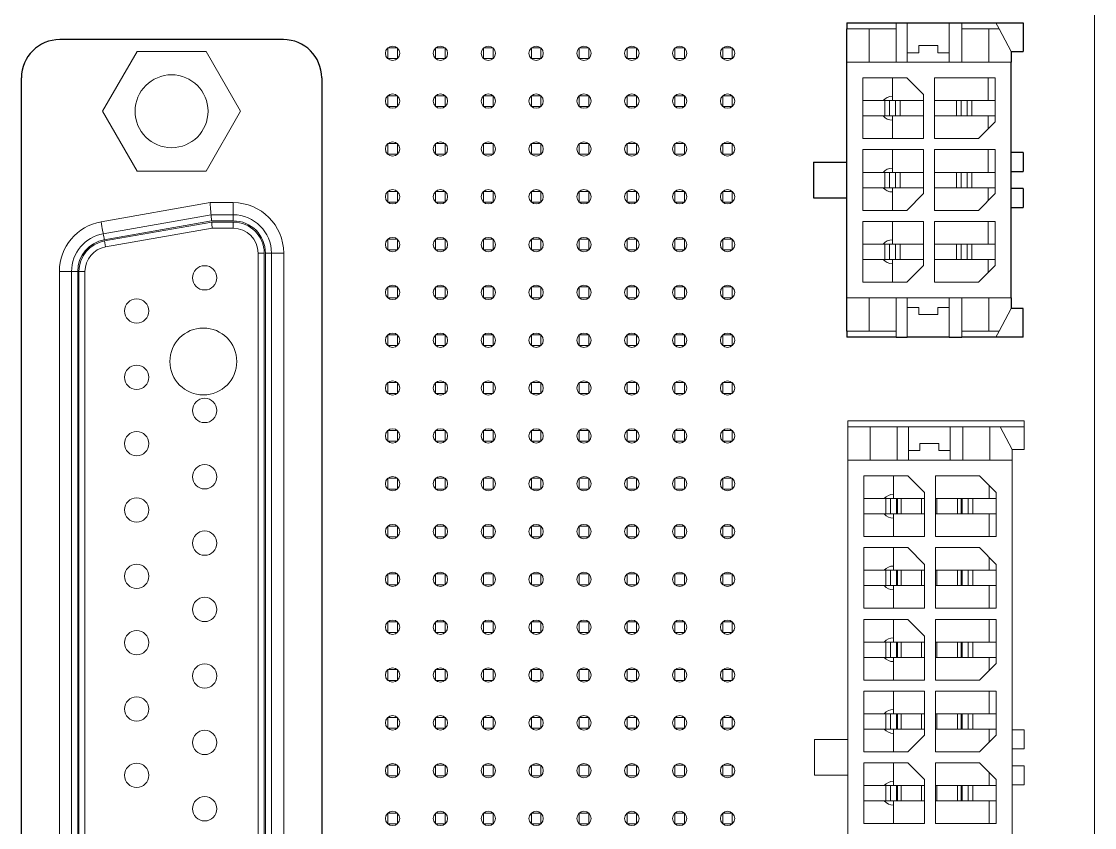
# Model space of a CAD drawing. Extents: x -194 to 239, y -574 to -265.
# Drawn here: x -50.7 to 18.5, y -401.4 to -349.3 of the extents above; entities that cross this region are included whole.
import ezdxf

# ---------------------------------------------------------------- set-up
doc = ezdxf.new("R2010")
doc.units = 0
doc.header["$LTSCALE"] = 0.5
doc.layers.get('0').update_dxf_attribs({"linetype": 'CONTINUOUS'})

msp = doc.modelspace()

# ---------------------------------------------------------------- linework, layer by layer
at = {"color": 7, "linetype": 'Continuous', "lineweight": 5}
for p, q in [((18.542, -486.929), (18.542, -288.609)), ((2.555, -349.811), (3.992, -349.811)), ((3.992, -349.811), (5.729, -349.811)), ((3.992, -349.811), (3.992, -351.974)), ((5.729, -349.811), (5.729, -349.425)), ((5.729, -351.974), (5.729, -349.811)), ((6.455, -351.974), (6.455, -349.425)), ((9.158, -349.425), (9.158, -351.974)), ((9.977, -349.425), (9.977, -349.811)), ((9.977, -349.811), (11.715, -349.811)), ((9.977, -351.974), (9.977, -349.811)), ((11.715, -349.811), (12.379, -349.811)), ((11.715, -351.974), (11.715, -349.811)), ((12.379, -349.811), (12.175, -349.425)), ((12.379, -349.811), (13.151, -351.279)), ((-27.084, -351.045), (-26.467, -351.045)), ((-27.084, -351.74), (-27.084, -351.045)), ((-26.467, -351.045), (-26.467, -351.74)), ((-23.995, -351.045), (-23.378, -351.045)), ((-23.995, -351.74), (-23.995, -351.045)), ((-23.378, -351.045), (-23.378, -351.74)), ((-20.906, -351.045), (-20.288, -351.045)), ((-20.906, -351.74), (-20.906, -351.045)), ((-20.288, -351.045), (-20.288, -351.74)), ((-17.817, -351.045), (-17.199, -351.045)), ((-17.817, -351.74), (-17.817, -351.045)), ((-17.199, -351.045), (-17.199, -351.74)), ((-14.728, -351.045), (-14.11, -351.045)), ((-14.728, -351.74), (-14.728, -351.045)), ((-14.11, -351.045), (-14.11, -351.74)), ((-11.639, -351.045), (-11.021, -351.045)), ((-11.639, -351.74), (-11.639, -351.045)), ((-11.021, -351.045), (-11.021, -351.74)), ((-8.55, -351.74), (-8.55, -351.045)), ((-8.55, -351.045), (-7.932, -351.045)), ((-7.932, -351.045), (-7.932, -351.74)), ((-5.461, -351.74), (-5.461, -351.045)), ((-5.461, -351.045), (-4.843, -351.045)), ((-4.843, -351.045), (-4.843, -351.74)), ((8.425, -350.892), (7.189, -350.892)), ((7.189, -350.892), (7.189, -351.356)), ((8.425, -351.356), (8.425, -350.892)), ((-43.274, -351.277), (-45.503, -355.139)), ((-38.815, -351.277), (-43.274, -351.277)), ((-36.586, -355.139), (-38.815, -351.277)), ((-26.467, -351.74), (-27.084, -351.74)), ((-23.378, -351.74), (-23.995, -351.74)), ((-20.288, -351.74), (-20.906, -351.74)), ((-17.199, -351.74), (-17.817, -351.74)), ((-14.11, -351.74), (-14.728, -351.74)), ((-11.021, -351.74), (-11.639, -351.74)), ((-7.932, -351.74), (-8.55, -351.74)), ((-4.843, -351.74), (-5.461, -351.74)), ((7.189, -351.356), (6.455, -351.356)), ((9.158, -351.356), (8.425, -351.356)), ((3.992, -351.974), (2.555, -351.974)), ((11.715, -351.974), (3.992, -351.974)), ((13.151, -351.974), (11.715, -351.974)), ((3.575, -356.908), (3.575, -352.985)), ((3.575, -352.985), (6.417, -352.985)), ((5.49, -352.985), (5.49, -354.453)), ((6.417, -352.985), (7.498, -354.067)), ((8.209, -356.908), (8.209, -352.985)), ((8.209, -352.985), (12.132, -352.985)), ((11.668, -352.985), (11.668, -354.453)), ((12.132, -352.985), (12.132, -355.827)), ((-27.084, -354.134), (-26.467, -354.134)), ((-27.084, -354.829), (-27.084, -354.134)), ((-26.467, -354.134), (-26.467, -354.829)), ((-23.995, -354.829), (-23.995, -354.134)), ((-23.995, -354.134), (-23.378, -354.134)), ((-23.378, -354.134), (-23.378, -354.829)), ((-20.906, -354.134), (-20.288, -354.134)), ((-20.906, -354.829), (-20.906, -354.134)), ((-20.288, -354.134), (-20.288, -354.829)), ((-17.817, -354.829), (-17.817, -354.134)), ((-17.817, -354.134), (-17.199, -354.134)), ((-17.199, -354.134), (-17.199, -354.829)), ((-14.728, -354.134), (-14.11, -354.134)), ((-14.728, -354.829), (-14.728, -354.134)), ((-14.11, -354.134), (-14.11, -354.829)), ((-11.639, -354.134), (-11.021, -354.134)), ((-11.639, -354.829), (-11.639, -354.134)), ((-11.021, -354.134), (-11.021, -354.829)), ((-8.55, -354.134), (-7.932, -354.134)), ((-8.55, -354.829), (-8.55, -354.134)), ((-7.932, -354.134), (-7.932, -354.829)), ((-5.461, -354.134), (-4.843, -354.134)), ((-5.461, -354.829), (-5.461, -354.134)), ((-4.843, -354.134), (-4.843, -354.829)), ((3.575, -354.453), (4.996, -354.453)), ((4.996, -354.453), (5.49, -354.453)), ((4.996, -355.441), (4.996, -354.453)), ((5.297, -354.453), (5.297, -355.441)), ((5.49, -354.453), (5.984, -354.453)), ((5.683, -355.441), (5.683, -354.453)), ((5.984, -354.453), (5.984, -355.441)), ((5.984, -354.453), (7.498, -354.453)), ((7.498, -354.067), (7.498, -356.908)), ((8.209, -354.453), (9.63, -354.453)), ((9.63, -354.453), (10.618, -354.453)), ((9.63, -355.441), (9.63, -354.453)), ((9.931, -354.453), (9.931, -355.441)), ((10.317, -354.453), (10.317, -355.441)), ((10.618, -354.453), (10.618, -355.441)), ((10.618, -354.453), (12.132, -354.453)), ((-45.503, -355.139), (-43.274, -359)), ((-38.815, -359), (-36.586, -355.139)), ((-26.467, -354.829), (-27.084, -354.829)), ((-23.378, -354.829), (-23.995, -354.829)), ((-20.288, -354.829), (-20.906, -354.829)), ((-17.199, -354.829), (-17.817, -354.829)), ((-14.11, -354.829), (-14.728, -354.829)), ((-11.021, -354.829), (-11.639, -354.829)), ((-7.932, -354.829), (-8.55, -354.829)), ((-4.843, -354.829), (-5.461, -354.829)), ((4.996, -355.441), (3.575, -355.441)), ((4.996, -355.441), (5.49, -355.441)), ((5.49, -355.441), (5.49, -356.908)), ((5.49, -355.441), (5.984, -355.441)), ((7.498, -355.441), (5.984, -355.441)), ((9.63, -355.441), (8.209, -355.441)), ((9.63, -355.441), (10.618, -355.441)), ((12.132, -355.441), (10.618, -355.441)), ((12.132, -355.827), (11.05, -356.908)), ((11.668, -356.291), (11.668, -355.441)), ((-27.084, -357.223), (-26.467, -357.223)), ((-27.084, -357.918), (-27.084, -357.223)), ((-26.467, -357.223), (-26.467, -357.918)), ((-23.995, -357.223), (-23.378, -357.223)), ((-23.995, -357.918), (-23.995, -357.223)), ((-23.378, -357.223), (-23.378, -357.918)), ((-20.906, -357.223), (-20.288, -357.223)), ((-20.906, -357.918), (-20.906, -357.223)), ((-20.288, -357.223), (-20.288, -357.918)), ((-17.817, -357.223), (-17.199, -357.223)), ((-17.817, -357.918), (-17.817, -357.223)), ((-17.199, -357.223), (-17.199, -357.918)), ((-14.728, -357.223), (-14.11, -357.223)), ((-14.728, -357.918), (-14.728, -357.223)), ((-14.11, -357.223), (-14.11, -357.918)), ((-11.639, -357.223), (-11.021, -357.223)), ((-11.639, -357.918), (-11.639, -357.223)), ((-11.021, -357.223), (-11.021, -357.918)), ((-8.55, -357.223), (-7.932, -357.223)), ((-8.55, -357.918), (-8.55, -357.223)), ((-7.932, -357.223), (-7.932, -357.918)), ((-5.461, -357.223), (-4.843, -357.223)), ((-5.461, -357.918), (-5.461, -357.223)), ((-4.843, -357.223), (-4.843, -357.918)), ((7.498, -356.908), (3.575, -356.908)), ((11.05, -356.908), (8.209, -356.908)), ((-26.467, -357.918), (-27.084, -357.918)), ((-23.378, -357.918), (-23.995, -357.918)), ((-20.288, -357.918), (-20.906, -357.918)), ((-17.199, -357.918), (-17.817, -357.918)), ((-14.11, -357.918), (-14.728, -357.918)), ((-11.021, -357.918), (-11.639, -357.918)), ((-7.932, -357.918), (-8.55, -357.918)), ((-4.843, -357.918), (-5.461, -357.918)), ((3.575, -357.619), (7.498, -357.619)), ((3.575, -361.542), (3.575, -357.619)), ((5.49, -357.619), (5.49, -359.086)), ((7.498, -357.619), (7.498, -360.461)), ((8.209, -361.542), (8.209, -357.619)), ((8.209, -357.619), (12.132, -357.619)), ((11.668, -359.086), (11.668, -357.619)), ((12.132, -357.619), (12.132, -360.461)), ((-43.274, -359), (-38.815, -359)), ((3.575, -359.086), (4.996, -359.086)), ((4.996, -359.086), (5.49, -359.086)), ((4.996, -360.075), (4.996, -359.086)), ((5.297, -359.086), (5.297, -360.075)), ((5.49, -359.086), (5.984, -359.086)), ((5.683, -360.075), (5.683, -359.086)), ((5.984, -359.086), (7.498, -359.086)), ((5.984, -359.086), (5.984, -360.075)), ((8.209, -359.086), (9.63, -359.086)), ((9.63, -359.086), (10.618, -359.086)), ((9.63, -360.075), (9.63, -359.086)), ((9.931, -359.086), (9.931, -360.075)), ((10.317, -359.086), (10.317, -360.075)), ((10.618, -359.086), (10.618, -360.075)), ((10.618, -359.086), (12.132, -359.086)), ((4.996, -360.075), (3.575, -360.075)), ((4.996, -360.075), (5.49, -360.075)), ((5.49, -360.075), (5.49, -361.542)), ((5.49, -360.075), (5.984, -360.075)), ((7.498, -360.075), (5.984, -360.075)), ((9.63, -360.075), (8.209, -360.075)), ((9.63, -360.075), (10.618, -360.075)), ((12.132, -360.075), (10.618, -360.075)), ((11.668, -360.924), (11.668, -360.075)), ((-27.084, -361.007), (-27.084, -360.312)), ((-27.084, -360.312), (-26.467, -360.312)), ((-26.467, -360.312), (-26.467, -361.007)), ((-23.995, -361.007), (-23.995, -360.312)), ((-23.995, -360.312), (-23.378, -360.312)), ((-23.378, -360.312), (-23.378, -361.007)), ((-20.906, -360.312), (-20.288, -360.312)), ((-20.906, -361.007), (-20.906, -360.312)), ((-20.288, -360.312), (-20.288, -361.007)), ((-17.817, -360.312), (-17.199, -360.312)), ((-17.817, -361.007), (-17.817, -360.312)), ((-17.199, -360.312), (-17.199, -361.007)), ((-14.728, -360.312), (-14.11, -360.312)), ((-14.728, -361.007), (-14.728, -360.312)), ((-14.11, -360.312), (-14.11, -361.007)), ((-11.639, -361.007), (-11.639, -360.312)), ((-11.639, -360.312), (-11.021, -360.312)), ((-11.021, -360.312), (-11.021, -361.007)), ((-8.55, -360.312), (-7.932, -360.312)), ((-8.55, -361.007), (-8.55, -360.312)), ((-7.932, -360.312), (-7.932, -361.007)), ((-5.461, -361.007), (-5.461, -360.312)), ((-5.461, -360.312), (-4.843, -360.312)), ((-4.843, -360.312), (-4.843, -361.007)), ((7.498, -360.461), (6.417, -361.542)), ((12.132, -360.461), (11.05, -361.542)), ((-45.592, -362.283), (-38.563, -361.043)), ((-38.563, -361.043), (-37.063, -361.043)), ((-37.063, -361.043), (-37.063, -361.828)), ((-26.467, -361.007), (-27.084, -361.007)), ((-23.378, -361.007), (-23.995, -361.007)), ((-20.288, -361.007), (-20.906, -361.007)), ((-17.199, -361.007), (-17.817, -361.007)), ((-14.11, -361.007), (-14.728, -361.007)), ((-11.021, -361.007), (-11.639, -361.007)), ((-7.932, -361.007), (-8.55, -361.007)), ((-4.843, -361.007), (-5.461, -361.007)), ((6.417, -361.542), (3.575, -361.542)), ((11.05, -361.542), (8.209, -361.542)), ((-45.456, -363.055), (-38.495, -361.828)), ((-38.46, -362.22), (-45.388, -363.442)), ((-45.374, -363.519), (-38.453, -362.299)), ((-38.495, -361.828), (-37.063, -361.828)), ((-37.063, -362.22), (-38.46, -362.22)), ((-38.453, -362.299), (-37.063, -362.299)), ((-37.063, -361.828), (-37.063, -362.22)), ((-37.063, -362.299), (-37.063, -362.691)), ((3.575, -362.253), (7.498, -362.253)), ((3.575, -366.176), (3.575, -362.253)), ((5.49, -362.253), (5.49, -363.72)), ((7.498, -362.253), (7.498, -365.095)), ((8.209, -366.176), (8.209, -362.253)), ((8.209, -362.253), (12.132, -362.253)), ((11.668, -363.72), (11.668, -362.253)), ((12.132, -362.253), (12.132, -365.095)), ((-38.419, -362.691), (-45.306, -363.905)), ((-37.063, -362.691), (-38.419, -362.691)), ((-45.374, -363.519), (-45.306, -363.905)), ((-27.084, -363.401), (-26.467, -363.401)), ((-27.084, -364.096), (-27.084, -363.401)), ((-26.467, -363.401), (-26.467, -364.096)), ((-23.995, -363.401), (-23.378, -363.401)), ((-23.995, -364.096), (-23.995, -363.401)), ((-23.378, -363.401), (-23.378, -364.096)), ((-20.906, -363.401), (-20.288, -363.401)), ((-20.906, -364.096), (-20.906, -363.401)), ((-20.288, -363.401), (-20.288, -364.096)), ((-17.817, -363.401), (-17.199, -363.401)), ((-17.817, -364.096), (-17.817, -363.401)), ((-17.199, -363.401), (-17.199, -364.096)), ((-14.728, -364.096), (-14.728, -363.401)), ((-14.728, -363.401), (-14.11, -363.401)), ((-14.11, -363.401), (-14.11, -364.096)), ((-11.639, -363.401), (-11.021, -363.401)), ((-11.639, -364.096), (-11.639, -363.401)), ((-11.021, -363.401), (-11.021, -364.096)), ((-8.55, -363.401), (-7.932, -363.401)), ((-8.55, -364.096), (-8.55, -363.401)), ((-7.932, -363.401), (-7.932, -364.096)), ((-5.461, -364.096), (-5.461, -363.401)), ((-5.461, -363.401), (-4.843, -363.401)), ((-4.843, -363.401), (-4.843, -364.096)), ((-35.062, -364.299), (-35.454, -364.299)), ((-35.454, -419.537), (-35.454, -364.299)), ((-35.062, -364.299), (-35.062, -419.537)), ((-34.591, -364.299), (-34.983, -364.299)), ((-34.983, -419.537), (-34.983, -364.299)), ((-33.806, -364.299), (-34.591, -364.299)), ((-34.591, -364.299), (-34.591, -419.537)), ((-33.806, -364.299), (-33.806, -419.537)), ((-26.467, -364.096), (-27.084, -364.096)), ((-23.378, -364.096), (-23.995, -364.096)), ((-20.288, -364.096), (-20.906, -364.096)), ((-17.199, -364.096), (-17.817, -364.096)), ((-14.11, -364.096), (-14.728, -364.096)), ((-11.021, -364.096), (-11.639, -364.096)), ((-7.932, -364.096), (-8.55, -364.096)), ((-4.843, -364.096), (-5.461, -364.096)), ((3.575, -363.72), (4.996, -363.72)), ((4.996, -363.72), (5.49, -363.72)), ((4.996, -364.708), (4.996, -363.72)), ((5.297, -363.72), (5.297, -364.708)), ((5.49, -363.72), (5.984, -363.72)), ((5.683, -364.708), (5.683, -363.72)), ((5.984, -363.72), (5.984, -364.708)), ((5.984, -363.72), (7.498, -363.72)), ((8.209, -363.72), (9.63, -363.72)), ((9.63, -363.72), (10.618, -363.72)), ((9.63, -364.708), (9.63, -363.72)), ((9.931, -363.72), (9.931, -364.708)), ((10.317, -363.72), (10.317, -364.708)), ((10.618, -363.72), (10.618, -364.708)), ((10.618, -363.72), (12.132, -363.72)), ((4.996, -364.708), (3.575, -364.708)), ((4.996, -364.708), (5.49, -364.708)), ((5.49, -364.708), (5.49, -366.176)), ((5.49, -364.708), (5.984, -364.708)), ((7.498, -364.708), (5.984, -364.708)), ((9.63, -364.708), (8.209, -364.708)), ((9.63, -364.708), (10.618, -364.708)), ((12.132, -364.708), (10.618, -364.708)), ((11.668, -365.558), (11.668, -364.708)), ((-48.283, -418.41), (-48.283, -365.489)), ((-48.283, -365.489), (-47.498, -365.489)), ((-47.106, -365.489), (-47.498, -365.489)), ((-47.498, -418.41), (-47.498, -365.489)), ((-47.106, -365.489), (-47.106, -418.41)), ((-47.028, -418.41), (-47.028, -365.489)), ((-46.635, -365.489), (-47.028, -365.489)), ((-46.635, -365.489), (-46.635, -418.41)), ((7.498, -365.095), (6.417, -366.176)), ((12.132, -365.095), (11.05, -366.176)), ((6.417, -366.176), (3.575, -366.176)), ((11.05, -366.176), (8.209, -366.176)), ((-27.084, -367.185), (-27.084, -366.49)), ((-27.084, -366.49), (-26.467, -366.49)), ((-26.467, -366.49), (-26.467, -367.185)), ((-23.995, -366.49), (-23.378, -366.49)), ((-23.995, -367.185), (-23.995, -366.49)), ((-23.378, -366.49), (-23.378, -367.185)), ((-20.906, -366.49), (-20.288, -366.49)), ((-20.906, -367.185), (-20.906, -366.49)), ((-20.288, -366.49), (-20.288, -367.185)), ((-17.817, -366.49), (-17.199, -366.49)), ((-17.817, -367.185), (-17.817, -366.49)), ((-17.199, -366.49), (-17.199, -367.185)), ((-14.728, -367.185), (-14.728, -366.49)), ((-14.728, -366.49), (-14.11, -366.49)), ((-14.11, -366.49), (-14.11, -367.185)), ((-11.639, -366.49), (-11.021, -366.49)), ((-11.639, -367.185), (-11.639, -366.49)), ((-11.021, -366.49), (-11.021, -367.185)), ((-8.55, -366.49), (-7.932, -366.49)), ((-8.55, -367.185), (-8.55, -366.49)), ((-7.932, -366.49), (-7.932, -367.185)), ((-5.461, -366.49), (-4.843, -366.49)), ((-5.461, -367.185), (-5.461, -366.49)), ((-4.843, -366.49), (-4.843, -367.185)), ((-26.467, -367.185), (-27.084, -367.185)), ((-23.378, -367.185), (-23.995, -367.185)), ((-20.288, -367.185), (-20.906, -367.185)), ((-17.199, -367.185), (-17.817, -367.185)), ((-14.11, -367.185), (-14.728, -367.185)), ((-11.021, -367.185), (-11.639, -367.185)), ((-7.932, -367.185), (-8.55, -367.185)), ((-4.843, -367.185), (-5.461, -367.185)), ((2.555, -367.187), (3.992, -367.187)), ((3.992, -367.187), (3.992, -369.35)), ((3.992, -367.187), (11.715, -367.187)), ((5.729, -367.187), (5.729, -369.35)), ((6.455, -367.187), (6.455, -369.736)), ((7.189, -367.805), (6.455, -367.805)), ((7.189, -368.269), (7.189, -367.805)), ((9.158, -367.805), (8.425, -367.805)), ((8.425, -367.805), (8.425, -368.269)), ((9.158, -369.736), (9.158, -367.187)), ((9.977, -369.35), (9.977, -367.187)), ((11.715, -367.187), (13.151, -367.187)), ((11.715, -369.35), (11.715, -367.187)), ((8.425, -368.269), (7.189, -368.269)), ((13.151, -367.882), (12.379, -369.35)), ((-27.084, -370.274), (-27.084, -369.579)), ((-27.084, -369.579), (-26.467, -369.579)), ((-26.467, -369.579), (-26.467, -370.274)), ((-23.995, -369.579), (-23.378, -369.579)), ((-23.995, -370.274), (-23.995, -369.579)), ((-23.378, -369.579), (-23.378, -370.274)), ((-20.906, -369.579), (-20.288, -369.579)), ((-20.906, -370.274), (-20.906, -369.579)), ((-20.288, -369.579), (-20.288, -370.274)), ((-17.817, -370.274), (-17.817, -369.579)), ((-17.817, -369.579), (-17.199, -369.579)), ((-17.199, -369.579), (-17.199, -370.274)), ((-14.728, -369.579), (-14.11, -369.579)), ((-14.728, -370.274), (-14.728, -369.579)), ((-14.11, -369.579), (-14.11, -370.274)), ((-11.639, -369.579), (-11.021, -369.579)), ((-11.639, -370.274), (-11.639, -369.579)), ((-11.021, -369.579), (-11.021, -370.274)), ((-8.55, -369.579), (-7.932, -369.579)), ((-8.55, -370.274), (-8.55, -369.579)), ((-7.932, -369.579), (-7.932, -370.274)), ((-5.461, -369.579), (-4.843, -369.579)), ((-5.461, -370.274), (-5.461, -369.579)), ((-4.843, -369.579), (-4.843, -370.274)), ((3.992, -369.35), (2.555, -369.35)), ((3.992, -369.35), (5.729, -369.35)), ((5.729, -369.736), (5.729, -369.35)), ((11.715, -369.35), (9.977, -369.35)), ((9.977, -369.35), (9.977, -369.736)), ((12.379, -369.35), (11.715, -369.35)), ((12.175, -369.736), (12.379, -369.35)), ((-26.467, -370.274), (-27.084, -370.274)), ((-23.378, -370.274), (-23.995, -370.274)), ((-20.288, -370.274), (-20.906, -370.274)), ((-17.199, -370.274), (-17.817, -370.274)), ((-14.11, -370.274), (-14.728, -370.274)), ((-11.021, -370.274), (-11.639, -370.274)), ((-7.932, -370.274), (-8.55, -370.274)), ((-4.843, -370.274), (-5.461, -370.274)), ((-27.084, -372.668), (-26.467, -372.668)), ((-27.084, -373.363), (-27.084, -372.668)), ((-26.467, -372.668), (-26.467, -373.363)), ((-23.995, -372.668), (-23.378, -372.668)), ((-23.995, -373.363), (-23.995, -372.668)), ((-23.378, -372.668), (-23.378, -373.363)), ((-20.906, -372.668), (-20.288, -372.668)), ((-20.906, -373.363), (-20.906, -372.668)), ((-20.288, -372.668), (-20.288, -373.363)), ((-17.817, -372.668), (-17.199, -372.668)), ((-17.817, -373.363), (-17.817, -372.668)), ((-17.199, -372.668), (-17.199, -373.363)), ((-14.728, -372.668), (-14.11, -372.668)), ((-14.728, -373.363), (-14.728, -372.668)), ((-14.11, -372.668), (-14.11, -373.363)), ((-11.639, -372.668), (-11.021, -372.668)), ((-11.639, -373.363), (-11.639, -372.668)), ((-11.021, -372.668), (-11.021, -373.363)), ((-8.55, -373.363), (-8.55, -372.668)), ((-8.55, -372.668), (-7.932, -372.668)), ((-7.932, -372.668), (-7.932, -373.363)), ((-5.461, -372.668), (-4.843, -372.668)), ((-5.461, -373.363), (-5.461, -372.668)), ((-4.843, -372.668), (-4.843, -373.363)), ((-26.467, -373.363), (-27.084, -373.363)), ((-23.378, -373.363), (-23.995, -373.363)), ((-20.288, -373.363), (-20.906, -373.363)), ((-17.199, -373.363), (-17.817, -373.363)), ((-14.11, -373.363), (-14.728, -373.363)), ((-11.021, -373.363), (-11.639, -373.363)), ((-7.932, -373.363), (-8.55, -373.363)), ((-4.843, -373.363), (-5.461, -373.363)), ((14.007, -375.13), (2.623, -375.13)), ((2.623, -375.13), (2.623, -375.516)), ((14.007, -375.13), (14.007, -375.516)), ((-27.084, -375.757), (-26.467, -375.757)), ((-27.084, -376.453), (-27.084, -375.757)), ((-26.467, -375.757), (-26.467, -376.453)), ((-23.995, -375.757), (-23.378, -375.757)), ((-23.995, -376.453), (-23.995, -375.757)), ((-23.378, -375.757), (-23.378, -376.453)), ((-20.906, -375.757), (-20.288, -375.757)), ((-20.906, -376.453), (-20.906, -375.757)), ((-20.288, -375.757), (-20.288, -376.453)), ((-17.817, -375.757), (-17.199, -375.757)), ((-17.817, -376.453), (-17.817, -375.757)), ((-17.199, -375.757), (-17.199, -376.453)), ((-14.728, -375.757), (-14.11, -375.757)), ((-14.728, -376.453), (-14.728, -375.757)), ((-14.11, -375.757), (-14.11, -376.453)), ((-11.639, -375.757), (-11.021, -375.757)), ((-11.639, -376.453), (-11.639, -375.757)), ((-11.021, -375.757), (-11.021, -376.453)), ((-8.55, -376.453), (-8.55, -375.757)), ((-8.55, -375.757), (-7.932, -375.757)), ((-7.932, -375.757), (-7.932, -376.453)), ((-5.461, -375.757), (-4.843, -375.757)), ((-5.461, -376.453), (-5.461, -375.757)), ((-4.843, -375.757), (-4.843, -376.453)), ((2.623, -375.516), (4.06, -375.516)), ((2.623, -377.678), (2.623, -375.516)), ((4.06, -375.516), (5.797, -375.516)), ((4.06, -375.516), (4.06, -377.678)), ((5.797, -377.678), (5.797, -375.516)), ((5.797, -375.516), (6.523, -375.516)), ((6.523, -377.678), (6.523, -375.516)), ((6.523, -375.516), (9.226, -375.516)), ((9.226, -375.516), (9.226, -377.678)), ((9.226, -375.516), (10.045, -375.516)), ((10.045, -377.678), (10.045, -375.516)), ((10.045, -375.516), (11.783, -375.516)), ((11.783, -375.516), (12.447, -375.516)), ((11.783, -377.678), (11.783, -375.516)), ((12.447, -375.516), (14.007, -375.516)), ((12.447, -375.516), (13.219, -376.983)), ((14.007, -376.983), (14.007, -375.516)), ((-26.467, -376.453), (-27.084, -376.453)), ((-23.378, -376.453), (-23.995, -376.453)), ((-20.288, -376.453), (-20.906, -376.453)), ((-17.199, -376.453), (-17.817, -376.453)), ((-14.11, -376.453), (-14.728, -376.453)), ((-11.021, -376.453), (-11.639, -376.453)), ((-7.932, -376.453), (-8.55, -376.453)), ((-4.843, -376.453), (-5.461, -376.453)), ((8.493, -376.597), (7.257, -376.597)), ((7.257, -376.597), (7.257, -377.06)), ((8.493, -377.06), (8.493, -376.597)), ((7.257, -377.06), (6.523, -377.06)), ((9.226, -377.06), (8.493, -377.06)), ((13.219, -376.983), (14.007, -376.983)), ((13.219, -376.983), (13.219, -377.678)), ((4.06, -377.678), (2.623, -377.678)), ((2.623, -377.678), (2.623, -416.06)), ((11.783, -377.678), (4.06, -377.678)), ((13.219, -377.678), (11.783, -377.678)), ((13.219, -377.678), (13.219, -416.06)), ((-27.084, -378.847), (-26.467, -378.847)), ((-27.084, -379.542), (-27.084, -378.847)), ((-26.467, -378.847), (-26.467, -379.542)), ((-23.995, -378.847), (-23.378, -378.847)), ((-23.995, -379.542), (-23.995, -378.847)), ((-23.378, -378.847), (-23.378, -379.542)), ((-20.906, -379.542), (-20.906, -378.847)), ((-20.906, -378.847), (-20.288, -378.847)), ((-20.288, -378.847), (-20.288, -379.542)), ((-17.817, -379.542), (-17.817, -378.847)), ((-17.817, -378.847), (-17.199, -378.847)), ((-17.199, -378.847), (-17.199, -379.542)), ((-14.728, -378.847), (-14.11, -378.847)), ((-14.728, -379.542), (-14.728, -378.847)), ((-14.11, -378.847), (-14.11, -379.542)), ((-11.639, -378.847), (-11.021, -378.847)), ((-11.639, -379.542), (-11.639, -378.847)), ((-11.021, -378.847), (-11.021, -379.542)), ((-8.55, -378.847), (-7.932, -378.847)), ((-8.55, -379.542), (-8.55, -378.847)), ((-7.932, -378.847), (-7.932, -379.542)), ((-5.461, -378.847), (-4.843, -378.847)), ((-5.461, -379.542), (-5.461, -378.847)), ((-4.843, -378.847), (-4.843, -379.542)), ((3.643, -382.613), (3.643, -378.69)), ((3.643, -378.69), (6.485, -378.69)), ((5.558, -380.157), (5.558, -378.69)), ((6.485, -378.69), (7.566, -379.771)), ((8.276, -382.613), (8.276, -378.69)), ((8.276, -378.69), (11.118, -378.69)), ((11.118, -378.69), (12.2, -379.771)), ((-26.467, -379.542), (-27.084, -379.542)), ((-23.378, -379.542), (-23.995, -379.542)), ((-20.288, -379.542), (-20.906, -379.542)), ((-17.199, -379.542), (-17.817, -379.542)), ((-14.11, -379.542), (-14.728, -379.542)), ((-11.021, -379.542), (-11.639, -379.542)), ((-7.932, -379.542), (-8.55, -379.542)), ((-4.843, -379.542), (-5.461, -379.542)), ((11.736, -380.157), (11.736, -379.307)), ((3.643, -380.157), (5.064, -380.157)), ((5.558, -380.157), (5.064, -380.157)), ((5.064, -381.146), (5.064, -380.157)), ((5.365, -380.157), (5.365, -381.146)), ((5.558, -380.157), (6.052, -380.157)), ((5.751, -380.157), (5.751, -381.146)), ((5.829, -380.157), (5.829, -381.146)), ((6.052, -380.157), (7.381, -380.157)), ((6.052, -380.157), (6.052, -381.146)), ((7.566, -380.157), (7.381, -380.157)), ((7.381, -381.146), (7.381, -380.157)), ((7.566, -379.771), (7.566, -382.613)), ((8.369, -380.157), (8.276, -380.157)), ((8.369, -380.157), (9.697, -380.157)), ((8.369, -380.157), (8.369, -381.146)), ((10.686, -380.157), (9.697, -380.157)), ((9.697, -381.146), (9.697, -380.157)), ((9.921, -381.146), (9.921, -380.157)), ((9.999, -380.157), (9.999, -381.146)), ((10.385, -380.157), (10.385, -381.146)), ((10.686, -380.157), (10.686, -381.146)), ((10.686, -380.157), (12.2, -380.157)), ((12.2, -379.771), (12.2, -382.613)), ((5.064, -381.146), (3.643, -381.146)), ((5.064, -381.146), (5.558, -381.146)), ((5.558, -382.613), (5.558, -381.146)), ((5.558, -381.146), (6.052, -381.146)), ((7.381, -381.146), (6.052, -381.146)), ((7.381, -381.146), (7.566, -381.146)), ((8.276, -381.146), (8.369, -381.146)), ((9.697, -381.146), (8.369, -381.146)), ((9.697, -381.146), (10.686, -381.146)), ((12.2, -381.146), (10.686, -381.146)), ((11.736, -382.613), (11.736, -381.146)), ((-27.084, -382.631), (-27.084, -381.936)), ((-27.084, -381.936), (-26.467, -381.936)), ((-26.467, -381.936), (-26.467, -382.631)), ((-23.995, -381.936), (-23.378, -381.936)), ((-23.995, -382.631), (-23.995, -381.936)), ((-23.378, -381.936), (-23.378, -382.631)), ((-20.906, -381.936), (-20.288, -381.936)), ((-20.906, -382.631), (-20.906, -381.936)), ((-20.288, -381.936), (-20.288, -382.631)), ((-17.817, -382.631), (-17.817, -381.936)), ((-17.817, -381.936), (-17.199, -381.936)), ((-17.199, -381.936), (-17.199, -382.631)), ((-14.728, -381.936), (-14.11, -381.936)), ((-14.728, -382.631), (-14.728, -381.936)), ((-14.11, -381.936), (-14.11, -382.631)), ((-11.639, -381.936), (-11.021, -381.936)), ((-11.639, -382.631), (-11.639, -381.936)), ((-11.021, -381.936), (-11.021, -382.631)), ((-8.55, -381.936), (-7.932, -381.936)), ((-8.55, -382.631), (-8.55, -381.936)), ((-7.932, -381.936), (-7.932, -382.631)), ((-5.461, -382.631), (-5.461, -381.936)), ((-5.461, -381.936), (-4.843, -381.936)), ((-4.843, -381.936), (-4.843, -382.631)), ((-26.467, -382.631), (-27.084, -382.631)), ((-23.378, -382.631), (-23.995, -382.631)), ((-20.288, -382.631), (-20.906, -382.631)), ((-17.199, -382.631), (-17.817, -382.631)), ((-14.11, -382.631), (-14.728, -382.631)), ((-11.021, -382.631), (-11.639, -382.631)), ((-7.932, -382.631), (-8.55, -382.631)), ((-4.843, -382.631), (-5.461, -382.631)), ((7.566, -382.613), (3.643, -382.613)), ((12.2, -382.613), (8.276, -382.613)), ((3.643, -387.246), (3.643, -383.323)), ((3.643, -383.323), (6.485, -383.323)), ((5.558, -384.791), (5.558, -383.323)), ((6.485, -383.323), (7.566, -384.405)), ((8.276, -387.246), (8.276, -383.323)), ((8.276, -383.323), (11.118, -383.323)), ((11.118, -383.323), (12.2, -384.405)), ((7.566, -384.405), (7.566, -387.246)), ((11.736, -384.791), (11.736, -383.941)), ((12.2, -384.405), (12.2, -387.246)), ((-27.084, -385.025), (-26.467, -385.025)), ((-27.084, -385.72), (-27.084, -385.025)), ((-26.467, -385.025), (-26.467, -385.72)), ((-23.995, -385.025), (-23.378, -385.025)), ((-23.995, -385.72), (-23.995, -385.025)), ((-23.378, -385.025), (-23.378, -385.72)), ((-20.906, -385.025), (-20.288, -385.025)), ((-20.906, -385.72), (-20.906, -385.025)), ((-20.288, -385.025), (-20.288, -385.72)), ((-17.817, -385.025), (-17.199, -385.025)), ((-17.817, -385.72), (-17.817, -385.025)), ((-17.199, -385.025), (-17.199, -385.72)), ((-14.728, -385.025), (-14.11, -385.025)), ((-14.728, -385.72), (-14.728, -385.025)), ((-14.11, -385.025), (-14.11, -385.72)), ((-11.639, -385.025), (-11.021, -385.025)), ((-11.639, -385.72), (-11.639, -385.025)), ((-11.021, -385.025), (-11.021, -385.72)), ((-8.55, -385.025), (-7.932, -385.025)), ((-8.55, -385.72), (-8.55, -385.025)), ((-7.932, -385.025), (-7.932, -385.72)), ((-5.461, -385.72), (-5.461, -385.025)), ((-5.461, -385.025), (-4.843, -385.025)), ((-4.843, -385.025), (-4.843, -385.72)), ((3.643, -384.791), (5.064, -384.791)), ((5.558, -384.791), (5.064, -384.791)), ((5.064, -385.779), (5.064, -384.791)), ((5.365, -384.791), (5.365, -385.779)), ((5.558, -384.791), (6.052, -384.791)), ((5.751, -384.791), (5.751, -385.779)), ((5.829, -384.791), (5.829, -385.779)), ((6.052, -384.791), (6.052, -385.779)), ((6.052, -384.791), (7.381, -384.791)), ((7.566, -384.791), (7.381, -384.791)), ((7.381, -385.779), (7.381, -384.791)), ((8.369, -384.791), (8.276, -384.791)), ((8.369, -384.791), (8.369, -385.779)), ((8.369, -384.791), (9.697, -384.791)), ((10.686, -384.791), (9.697, -384.791)), ((9.697, -385.779), (9.697, -384.791)), ((9.921, -385.779), (9.921, -384.791)), ((9.999, -384.791), (9.999, -385.779)), ((10.385, -384.791), (10.385, -385.779)), ((10.686, -384.791), (12.2, -384.791)), ((10.686, -384.791), (10.686, -385.779)), ((-26.467, -385.72), (-27.084, -385.72)), ((-23.378, -385.72), (-23.995, -385.72)), ((-20.288, -385.72), (-20.906, -385.72)), ((-17.199, -385.72), (-17.817, -385.72)), ((-14.11, -385.72), (-14.728, -385.72)), ((-11.021, -385.72), (-11.639, -385.72)), ((-7.932, -385.72), (-8.55, -385.72)), ((-4.843, -385.72), (-5.461, -385.72)), ((5.064, -385.779), (3.643, -385.779)), ((5.064, -385.779), (5.558, -385.779)), ((5.558, -387.246), (5.558, -385.779)), ((5.558, -385.779), (6.052, -385.779)), ((7.381, -385.779), (6.052, -385.779)), ((7.381, -385.779), (7.566, -385.779)), ((8.276, -385.779), (8.369, -385.779)), ((9.697, -385.779), (8.369, -385.779)), ((9.697, -385.779), (10.686, -385.779)), ((12.2, -385.779), (10.686, -385.779)), ((11.736, -387.246), (11.736, -385.779)), ((7.566, -387.246), (3.643, -387.246)), ((12.2, -387.246), (8.276, -387.246)), ((-27.084, -388.114), (-26.467, -388.114)), ((-27.084, -388.809), (-27.084, -388.114)), ((-26.467, -388.114), (-26.467, -388.809)), ((-23.995, -388.114), (-23.378, -388.114)), ((-23.995, -388.809), (-23.995, -388.114)), ((-23.378, -388.114), (-23.378, -388.809)), ((-20.906, -388.114), (-20.288, -388.114)), ((-20.906, -388.809), (-20.906, -388.114)), ((-20.288, -388.114), (-20.288, -388.809)), ((-17.817, -388.809), (-17.817, -388.114)), ((-17.817, -388.114), (-17.199, -388.114)), ((-17.199, -388.114), (-17.199, -388.809)), ((-14.728, -388.114), (-14.11, -388.114)), ((-14.728, -388.809), (-14.728, -388.114)), ((-14.11, -388.114), (-14.11, -388.809)), ((-11.639, -388.114), (-11.021, -388.114)), ((-11.639, -388.809), (-11.639, -388.114)), ((-11.021, -388.114), (-11.021, -388.809)), ((-8.55, -388.114), (-7.932, -388.114)), ((-8.55, -388.809), (-8.55, -388.114)), ((-7.932, -388.114), (-7.932, -388.809)), ((-5.461, -388.809), (-5.461, -388.114)), ((-5.461, -388.114), (-4.843, -388.114)), ((-4.843, -388.114), (-4.843, -388.809)), ((3.643, -391.88), (3.643, -387.957)), ((3.643, -387.957), (6.485, -387.957)), ((5.558, -389.424), (5.558, -387.957)), ((6.485, -387.957), (7.566, -389.038)), ((8.276, -391.88), (8.276, -387.957)), ((8.276, -387.957), (12.2, -387.957)), ((11.736, -389.424), (11.736, -387.957)), ((12.2, -387.957), (12.2, -390.799)), ((-26.467, -388.809), (-27.084, -388.809)), ((-23.378, -388.809), (-23.995, -388.809)), ((-20.288, -388.809), (-20.906, -388.809)), ((-17.199, -388.809), (-17.817, -388.809)), ((-14.11, -388.809), (-14.728, -388.809)), ((-11.021, -388.809), (-11.639, -388.809)), ((-7.932, -388.809), (-8.55, -388.809)), ((-4.843, -388.809), (-5.461, -388.809)), ((7.566, -389.038), (7.566, -391.88)), ((3.643, -389.424), (5.064, -389.424)), ((5.558, -389.424), (5.064, -389.424)), ((5.064, -390.413), (5.064, -389.424)), ((5.365, -389.424), (5.365, -390.413)), ((5.558, -389.424), (6.052, -389.424)), ((5.751, -389.424), (5.751, -390.413)), ((5.829, -389.424), (5.829, -390.413)), ((6.052, -389.424), (6.052, -390.413)), ((6.052, -389.424), (7.381, -389.424)), ((7.566, -389.424), (7.381, -389.424)), ((7.381, -390.413), (7.381, -389.424)), ((8.369, -389.424), (8.276, -389.424)), ((8.369, -389.424), (8.369, -390.413)), ((8.369, -389.424), (9.697, -389.424)), ((10.686, -389.424), (9.697, -389.424)), ((9.697, -390.413), (9.697, -389.424)), ((9.921, -390.413), (9.921, -389.424)), ((9.999, -389.424), (9.999, -390.413)), ((10.385, -389.424), (10.385, -390.413)), ((10.686, -389.424), (10.686, -390.413)), ((10.686, -389.424), (12.2, -389.424)), ((5.064, -390.413), (3.643, -390.413)), ((5.064, -390.413), (5.558, -390.413)), ((5.558, -390.413), (6.052, -390.413)), ((5.558, -391.88), (5.558, -390.413)), ((7.381, -390.413), (6.052, -390.413)), ((7.381, -390.413), (7.566, -390.413)), ((8.276, -390.413), (8.369, -390.413)), ((9.697, -390.413), (8.369, -390.413)), ((9.697, -390.413), (10.686, -390.413)), ((12.2, -390.413), (10.686, -390.413)), ((11.736, -391.262), (11.736, -390.413)), ((-27.084, -391.203), (-26.467, -391.203)), ((-27.084, -391.898), (-27.084, -391.203)), ((-26.467, -391.203), (-26.467, -391.898)), ((-23.995, -391.898), (-23.995, -391.203)), ((-23.995, -391.203), (-23.378, -391.203)), ((-23.378, -391.203), (-23.378, -391.898)), ((-20.906, -391.203), (-20.288, -391.203)), ((-20.906, -391.898), (-20.906, -391.203)), ((-20.288, -391.203), (-20.288, -391.898)), ((-17.817, -391.898), (-17.817, -391.203)), ((-17.817, -391.203), (-17.199, -391.203)), ((-17.199, -391.203), (-17.199, -391.898)), ((-14.728, -391.203), (-14.11, -391.203)), ((-14.728, -391.898), (-14.728, -391.203)), ((-14.11, -391.203), (-14.11, -391.898)), ((-11.639, -391.203), (-11.021, -391.203)), ((-11.639, -391.898), (-11.639, -391.203)), ((-11.021, -391.203), (-11.021, -391.898)), ((-8.55, -391.203), (-7.932, -391.203)), ((-8.55, -391.898), (-8.55, -391.203)), ((-7.932, -391.203), (-7.932, -391.898)), ((-5.461, -391.203), (-4.843, -391.203)), ((-5.461, -391.898), (-5.461, -391.203)), ((-4.843, -391.203), (-4.843, -391.898)), ((12.2, -390.799), (11.118, -391.88)), ((-26.467, -391.898), (-27.084, -391.898)), ((-23.378, -391.898), (-23.995, -391.898)), ((-20.288, -391.898), (-20.906, -391.898)), ((-17.199, -391.898), (-17.817, -391.898)), ((-14.11, -391.898), (-14.728, -391.898)), ((-11.021, -391.898), (-11.639, -391.898)), ((-7.932, -391.898), (-8.55, -391.898)), ((-4.843, -391.898), (-5.461, -391.898)), ((7.566, -391.88), (3.643, -391.88)), ((11.118, -391.88), (8.276, -391.88)), ((3.643, -392.591), (7.566, -392.591)), ((3.643, -396.514), (3.643, -392.591)), ((5.558, -394.058), (5.558, -392.591)), ((7.566, -392.591), (7.566, -395.433)), ((8.276, -392.591), (12.2, -392.591)), ((8.276, -396.514), (8.276, -392.591)), ((11.736, -394.058), (11.736, -392.591)), ((12.2, -392.591), (12.2, -395.433)), ((3.643, -394.058), (5.064, -394.058)), ((5.558, -394.058), (5.064, -394.058)), ((5.064, -395.046), (5.064, -394.058)), ((5.365, -394.058), (5.365, -395.046)), ((5.558, -394.058), (6.052, -394.058)), ((5.751, -394.058), (5.751, -395.046)), ((5.829, -394.058), (5.829, -395.046)), ((6.052, -394.058), (7.381, -394.058)), ((6.052, -394.058), (6.052, -395.046)), ((7.566, -394.058), (7.381, -394.058)), ((7.381, -395.046), (7.381, -394.058)), ((8.369, -394.058), (8.276, -394.058)), ((8.369, -394.058), (8.369, -395.046)), ((8.369, -394.058), (9.697, -394.058)), ((10.686, -394.058), (9.697, -394.058)), ((9.697, -395.046), (9.697, -394.058)), ((9.921, -395.046), (9.921, -394.058)), ((9.999, -394.058), (9.999, -395.046)), ((10.385, -394.058), (10.385, -395.046)), ((10.686, -394.058), (12.2, -394.058)), ((10.686, -394.058), (10.686, -395.046)), ((-27.084, -394.292), (-26.467, -394.292)), ((-27.084, -394.987), (-27.084, -394.292)), ((-26.467, -394.292), (-26.467, -394.987)), ((-23.995, -394.292), (-23.378, -394.292)), ((-23.995, -394.987), (-23.995, -394.292)), ((-23.378, -394.292), (-23.378, -394.987)), ((-20.906, -394.987), (-20.906, -394.292)), ((-20.906, -394.292), (-20.288, -394.292)), ((-20.288, -394.292), (-20.288, -394.987)), ((-17.817, -394.987), (-17.817, -394.292)), ((-17.817, -394.292), (-17.199, -394.292)), ((-17.199, -394.292), (-17.199, -394.987)), ((-14.728, -394.292), (-14.11, -394.292)), ((-14.728, -394.987), (-14.728, -394.292)), ((-14.11, -394.292), (-14.11, -394.987)), ((-11.639, -394.292), (-11.021, -394.292)), ((-11.639, -394.987), (-11.639, -394.292)), ((-11.021, -394.292), (-11.021, -394.987)), ((-8.55, -394.987), (-8.55, -394.292)), ((-8.55, -394.292), (-7.932, -394.292)), ((-7.932, -394.292), (-7.932, -394.987)), ((-5.461, -394.987), (-5.461, -394.292)), ((-5.461, -394.292), (-4.843, -394.292)), ((-4.843, -394.292), (-4.843, -394.987)), ((-26.467, -394.987), (-27.084, -394.987)), ((-23.378, -394.987), (-23.995, -394.987)), ((-20.288, -394.987), (-20.906, -394.987)), ((-17.199, -394.987), (-17.817, -394.987)), ((-14.11, -394.987), (-14.728, -394.987)), ((-11.021, -394.987), (-11.639, -394.987)), ((-7.932, -394.987), (-8.55, -394.987)), ((-4.843, -394.987), (-5.461, -394.987)), ((5.064, -395.046), (3.643, -395.046)), ((5.064, -395.046), (5.558, -395.046)), ((5.558, -396.514), (5.558, -395.046)), ((5.558, -395.046), (6.052, -395.046)), ((7.381, -395.046), (6.052, -395.046)), ((7.566, -395.433), (6.485, -396.514)), ((7.381, -395.046), (7.566, -395.046)), ((8.276, -395.046), (8.369, -395.046)), ((9.697, -395.046), (8.369, -395.046)), ((9.697, -395.046), (10.686, -395.046)), ((12.2, -395.046), (10.686, -395.046)), ((12.2, -395.433), (11.118, -396.514)), ((11.736, -395.896), (11.736, -395.046)), ((14.007, -395.093), (13.219, -395.093)), ((14.007, -395.093), (14.007, -396.328)), ((0.461, -395.711), (2.623, -395.711)), ((0.461, -395.711), (0.461, -398.027)), ((6.485, -396.514), (3.643, -396.514)), ((11.118, -396.514), (8.276, -396.514)), ((13.219, -396.328), (14.007, -396.328)), ((-27.084, -397.381), (-26.467, -397.381)), ((-27.084, -398.076), (-27.084, -397.381)), ((-26.467, -397.381), (-26.467, -398.076)), ((-23.995, -397.381), (-23.378, -397.381)), ((-23.995, -398.076), (-23.995, -397.381)), ((-23.378, -397.381), (-23.378, -398.076)), ((-20.906, -397.381), (-20.288, -397.381)), ((-20.906, -398.076), (-20.906, -397.381)), ((-20.288, -397.381), (-20.288, -398.076)), ((-17.817, -397.381), (-17.199, -397.381)), ((-17.817, -398.076), (-17.817, -397.381)), ((-17.199, -397.381), (-17.199, -398.076)), ((-14.728, -397.381), (-14.11, -397.381)), ((-14.728, -398.076), (-14.728, -397.381)), ((-14.11, -397.381), (-14.11, -398.076)), ((-11.639, -397.381), (-11.021, -397.381)), ((-11.639, -398.076), (-11.639, -397.381)), ((-11.021, -397.381), (-11.021, -398.076)), ((-8.55, -397.381), (-7.932, -397.381)), ((-8.55, -398.076), (-8.55, -397.381)), ((-7.932, -397.381), (-7.932, -398.076)), ((-5.461, -397.381), (-4.843, -397.381)), ((-5.461, -398.076), (-5.461, -397.381)), ((-4.843, -397.381), (-4.843, -398.076)), ((3.643, -401.147), (3.643, -397.224)), ((3.643, -397.224), (6.485, -397.224)), ((5.558, -398.692), (5.558, -397.224)), ((6.485, -397.224), (7.566, -398.305)), ((8.276, -401.147), (8.276, -397.224)), ((8.276, -397.224), (11.118, -397.224)), ((11.118, -397.224), (12.2, -398.305)), ((14.007, -397.41), (13.219, -397.41)), ((14.007, -397.41), (14.007, -398.645)), ((-26.467, -398.076), (-27.084, -398.076)), ((-23.378, -398.076), (-23.995, -398.076)), ((-20.288, -398.076), (-20.906, -398.076)), ((-17.199, -398.076), (-17.817, -398.076)), ((-14.11, -398.076), (-14.728, -398.076)), ((-11.021, -398.076), (-11.639, -398.076)), ((-7.932, -398.076), (-8.55, -398.076)), ((-4.843, -398.076), (-5.461, -398.076)), ((0.461, -398.027), (2.623, -398.027)), ((7.566, -398.305), (7.566, -401.147)), ((11.736, -398.692), (11.736, -397.842)), ((12.2, -398.305), (12.2, -401.147)), ((3.643, -398.692), (5.064, -398.692)), ((5.558, -398.692), (5.064, -398.692)), ((5.064, -399.68), (5.064, -398.692)), ((5.365, -398.692), (5.365, -399.68)), ((5.558, -398.692), (6.052, -398.692)), ((5.751, -398.692), (5.751, -399.68)), ((5.829, -398.692), (5.829, -399.68)), ((6.052, -398.692), (7.381, -398.692)), ((6.052, -398.692), (6.052, -399.68)), ((7.566, -398.692), (7.381, -398.692)), ((7.381, -399.68), (7.381, -398.692)), ((8.369, -398.692), (8.276, -398.692)), ((8.369, -398.692), (8.369, -399.68)), ((8.369, -398.692), (9.697, -398.692)), ((10.686, -398.692), (9.697, -398.692)), ((9.697, -399.68), (9.697, -398.692)), ((9.921, -399.68), (9.921, -398.692)), ((9.999, -398.692), (9.999, -399.68)), ((10.385, -398.692), (10.385, -399.68)), ((10.686, -398.692), (12.2, -398.692)), ((10.686, -398.692), (10.686, -399.68)), ((13.219, -398.645), (14.007, -398.645)), ((5.064, -399.68), (3.643, -399.68)), ((5.064, -399.68), (5.558, -399.68)), ((5.558, -399.68), (6.052, -399.68)), ((5.558, -401.147), (5.558, -399.68)), ((7.381, -399.68), (6.052, -399.68)), ((7.381, -399.68), (7.566, -399.68)), ((8.276, -399.68), (8.369, -399.68)), ((9.697, -399.68), (8.369, -399.68)), ((9.697, -399.68), (10.686, -399.68)), ((12.2, -399.68), (10.686, -399.68)), ((11.736, -401.147), (11.736, -399.68)), ((-27.084, -400.47), (-26.467, -400.47)), ((-27.084, -401.165), (-27.084, -400.47)), ((-26.467, -400.47), (-26.467, -401.165)), ((-23.995, -400.47), (-23.378, -400.47)), ((-23.995, -401.165), (-23.995, -400.47)), ((-23.378, -400.47), (-23.378, -401.165)), ((-20.906, -400.47), (-20.288, -400.47)), ((-20.906, -401.165), (-20.906, -400.47)), ((-20.288, -400.47), (-20.288, -401.165)), ((-17.817, -401.165), (-17.817, -400.47)), ((-17.817, -400.47), (-17.199, -400.47)), ((-17.199, -400.47), (-17.199, -401.165)), ((-14.728, -400.47), (-14.11, -400.47)), ((-14.728, -401.165), (-14.728, -400.47)), ((-14.11, -400.47), (-14.11, -401.165)), ((-11.639, -400.47), (-11.021, -400.47)), ((-11.639, -401.165), (-11.639, -400.47)), ((-11.021, -400.47), (-11.021, -401.165)), ((-8.55, -401.165), (-8.55, -400.47)), ((-8.55, -400.47), (-7.932, -400.47)), ((-7.932, -400.47), (-7.932, -401.165)), ((-5.461, -400.47), (-4.843, -400.47)), ((-5.461, -401.165), (-5.461, -400.47)), ((-4.843, -400.47), (-4.843, -401.165)), ((-26.467, -401.165), (-27.084, -401.165)), ((-23.378, -401.165), (-23.995, -401.165)), ((-20.288, -401.165), (-20.906, -401.165)), ((-17.199, -401.165), (-17.817, -401.165)), ((-14.11, -401.165), (-14.728, -401.165)), ((-11.021, -401.165), (-11.639, -401.165)), ((-7.932, -401.165), (-8.55, -401.165)), ((-4.843, -401.165), (-5.461, -401.165)), ((7.566, -401.147), (3.643, -401.147)), ((12.2, -401.147), (8.276, -401.147))]:
    msp.add_line(p, q, dxfattribs=at)
at = {"linetype": 'Continuous', "lineweight": 30}
for p, q in [((2.555, -349.425), (5.729, -349.425)), ((2.555, -349.425), (2.555, -349.811)), ((2.555, -351.974), (2.555, -349.811)), ((5.729, -349.425), (6.455, -349.425)), ((6.455, -349.425), (9.158, -349.425)), ((9.158, -349.425), (9.977, -349.425)), ((9.977, -349.425), (12.175, -349.425)), ((12.175, -349.425), (13.939, -349.425)), ((13.939, -349.425), (13.939, -351.279)), ((13.151, -351.279), (13.939, -351.279)), ((13.151, -351.279), (13.151, -351.974)), ((2.555, -367.187), (2.555, -351.974)), ((13.151, -367.187), (13.151, -351.974)), ((13.939, -357.804), (13.151, -357.804)), ((13.939, -357.804), (13.939, -359.04)), ((0.393, -358.422), (2.555, -358.422)), ((0.393, -358.422), (0.393, -360.739)), ((13.151, -359.04), (13.939, -359.04)), ((13.939, -360.121), (13.151, -360.121)), ((13.939, -360.121), (13.939, -361.357)), ((0.393, -360.739), (2.555, -360.739)), ((13.151, -361.357), (13.939, -361.357)), ((2.555, -369.35), (2.555, -367.187)), ((13.151, -367.187), (13.151, -367.882)), ((13.939, -367.882), (13.151, -367.882)), ((13.939, -369.736), (13.939, -367.882)), ((2.555, -369.35), (2.555, -369.736)), ((5.729, -369.736), (2.555, -369.736)), ((5.729, -369.736), (6.455, -369.736)), ((9.158, -369.736), (6.455, -369.736)), ((9.158, -369.736), (9.977, -369.736)), ((12.175, -369.736), (9.977, -369.736)), ((13.939, -369.736), (12.175, -369.736))]:
    msp.add_line(p, q, dxfattribs=at)
at = {"color": 1, "linetype": 'Continuous', "lineweight": 30}
for p, q in [((-33.826, -350.51), (-48.263, -350.51)), ((-50.735, -429.953), (-50.735, -352.981)), ((-31.354, -352.981), (-31.354, -429.953))]:
    msp.add_line(p, q, dxfattribs=at)
at = {"color": 7, "linetype": 'Continuous', "lineweight": 5, "flags": 128}
for points in [[(-38.563, -361.043), (-38.55, -361.196), (-38.537, -361.343), (-38.525, -361.479), (-38.515, -361.598), (-38.506, -361.696), (-38.5, -361.768), (-38.496, -361.813), (-38.495, -361.828)], [(-45.592, -362.283), (-45.566, -362.433), (-45.54, -362.578), (-45.516, -362.712), (-45.496, -362.829), (-45.479, -362.925), (-45.466, -362.996), (-45.459, -363.04), (-45.456, -363.055)], [(-38.46, -362.22), (-38.467, -362.144), (-38.473, -362.07), (-38.479, -362.002), (-38.485, -361.943), (-38.489, -361.894), (-38.492, -361.858), (-38.494, -361.835), (-38.495, -361.828)], [(-38.453, -362.299), (-38.447, -362.375), (-38.44, -362.449), (-38.434, -362.517), (-38.429, -362.576), (-38.425, -362.625), (-38.422, -362.661), (-38.42, -362.683), (-38.419, -362.691)]]:
    msp.add_lwpolyline(points, dxfattribs=at)
at = {"color": 7, "linetype": 'Continuous', "lineweight": 5}
for centre, radius in [((-26.776, -351.394), 0.463), ((-23.686, -351.394), 0.463), ((-20.597, -351.394), 0.463), ((-17.508, -351.394), 0.463), ((-14.419, -351.394), 0.463), ((-11.33, -351.394), 0.463), ((-8.241, -351.394), 0.463), ((-5.152, -351.394), 0.463), ((-41.045, -355.139), 2.354), ((-26.776, -354.484), 0.463), ((-23.686, -354.484), 0.463), ((-20.597, -354.484), 0.463), ((-17.508, -354.484), 0.463), ((-14.419, -354.484), 0.463), ((-11.33, -354.484), 0.463), ((-8.241, -354.484), 0.463), ((-5.152, -354.484), 0.463), ((-26.776, -357.573), 0.463), ((-23.686, -357.573), 0.463), ((-20.597, -357.573), 0.463), ((-17.508, -357.573), 0.463), ((-14.419, -357.573), 0.463), ((-11.33, -357.573), 0.463), ((-8.241, -357.573), 0.463), ((-5.152, -357.573), 0.463), ((-26.776, -360.662), 0.463), ((-23.686, -360.662), 0.463), ((-20.597, -360.662), 0.463), ((-17.508, -360.662), 0.463), ((-14.419, -360.662), 0.463), ((-11.33, -360.662), 0.463), ((-8.241, -360.662), 0.463), ((-5.152, -360.662), 0.463), ((-26.776, -363.751), 0.463), ((-23.686, -363.751), 0.463), ((-20.597, -363.751), 0.463), ((-17.508, -363.751), 0.463), ((-14.419, -363.751), 0.463), ((-11.33, -363.751), 0.463), ((-8.241, -363.751), 0.463), ((-5.152, -363.751), 0.463), ((-38.906, -365.898), 0.785), ((-26.776, -366.84), 0.463), ((-23.686, -366.84), 0.463), ((-20.597, -366.84), 0.463), ((-17.508, -366.84), 0.463), ((-14.419, -366.84), 0.463), ((-11.33, -366.84), 0.463), ((-8.241, -366.84), 0.463), ((-5.152, -366.84), 0.463), ((-43.3, -368.04), 0.785), ((-38.993, -371.301), 2.162), ((-26.776, -369.929), 0.463), ((-23.686, -369.929), 0.463), ((-20.597, -369.929), 0.463), ((-17.508, -369.929), 0.463), ((-14.419, -369.929), 0.463), ((-11.33, -369.929), 0.463), ((-8.241, -369.929), 0.463), ((-5.152, -369.929), 0.463), ((-43.3, -372.324), 0.785), ((-26.776, -373.018), 0.463), ((-23.686, -373.018), 0.463), ((-20.597, -373.018), 0.463), ((-17.508, -373.018), 0.463), ((-14.419, -373.018), 0.463), ((-11.33, -373.018), 0.463), ((-8.241, -373.018), 0.463), ((-5.152, -373.018), 0.463), ((-38.906, -374.466), 0.785), ((-43.3, -376.608), 0.785), ((-26.776, -376.107), 0.463), ((-23.686, -376.107), 0.463), ((-20.597, -376.107), 0.463), ((-17.508, -376.107), 0.463), ((-14.419, -376.107), 0.463), ((-11.33, -376.107), 0.463), ((-8.241, -376.107), 0.463), ((-5.152, -376.107), 0.463), ((-38.906, -378.75), 0.785), ((-26.776, -379.196), 0.463), ((-23.686, -379.196), 0.463), ((-20.597, -379.196), 0.463), ((-17.508, -379.196), 0.463), ((-14.419, -379.196), 0.463), ((-11.33, -379.196), 0.463), ((-8.241, -379.196), 0.463), ((-5.152, -379.196), 0.463), ((-43.3, -380.892), 0.785), ((-38.906, -383.035), 0.785), ((-26.776, -382.285), 0.463), ((-23.686, -382.285), 0.463), ((-20.597, -382.285), 0.463), ((-17.508, -382.285), 0.463), ((-14.419, -382.285), 0.463), ((-11.33, -382.285), 0.463), ((-8.241, -382.285), 0.463), ((-5.152, -382.285), 0.463), ((-43.3, -385.177), 0.785), ((-26.776, -385.374), 0.463), ((-23.686, -385.374), 0.463), ((-20.597, -385.374), 0.463), ((-17.508, -385.374), 0.463), ((-14.419, -385.374), 0.463), ((-11.33, -385.374), 0.463), ((-8.241, -385.374), 0.463), ((-5.152, -385.374), 0.463), ((-38.906, -387.319), 0.785), ((-26.776, -388.464), 0.463), ((-23.686, -388.464), 0.463), ((-20.597, -388.464), 0.463), ((-17.508, -388.464), 0.463), ((-14.419, -388.464), 0.463), ((-11.33, -388.464), 0.463), ((-8.241, -388.464), 0.463), ((-5.152, -388.464), 0.463), ((-43.3, -389.461), 0.785), ((-38.906, -391.614), 0.785), ((-26.776, -391.553), 0.463), ((-23.686, -391.553), 0.463), ((-20.597, -391.553), 0.463), ((-17.508, -391.553), 0.463), ((-14.419, -391.553), 0.463), ((-11.33, -391.553), 0.463), ((-8.241, -391.553), 0.463), ((-5.152, -391.553), 0.463), ((-43.3, -393.745), 0.785), ((-26.776, -394.642), 0.463), ((-23.686, -394.642), 0.463), ((-20.597, -394.642), 0.463), ((-17.508, -394.642), 0.463), ((-14.419, -394.642), 0.463), ((-11.33, -394.642), 0.463), ((-8.241, -394.642), 0.463), ((-5.152, -394.642), 0.463), ((-38.906, -395.91), 0.785), ((-43.3, -398.029), 0.785), ((-26.776, -397.731), 0.463), ((-23.686, -397.731), 0.463), ((-20.597, -397.731), 0.463), ((-17.508, -397.731), 0.463), ((-14.419, -397.731), 0.463), ((-11.33, -397.731), 0.463), ((-8.241, -397.731), 0.463), ((-5.152, -397.731), 0.463), ((-38.906, -400.194), 0.785), ((-26.776, -400.82), 0.463), ((-23.686, -400.82), 0.463), ((-20.597, -400.82), 0.463), ((-17.508, -400.82), 0.463), ((-14.419, -400.82), 0.463), ((-11.33, -400.82), 0.463), ((-8.241, -400.82), 0.463), ((-5.152, -400.82), 0.463)]:
    msp.add_circle(centre, radius, dxfattribs=at)
at = {"color": 1, "linetype": 'Continuous', "lineweight": 30}
for centre, start, end in [((-48.263, -352.981), 90, 180), ((-33.826, -352.981), 0, 90)]:
    msp.add_arc(centre, 2.472, start, end, dxfattribs=at)
at = {"color": 7, "linetype": 'Continuous', "lineweight": 5}
for centre, radius, start, end in [((5.49, -354.947), 0.772, 90, 140.20818), ((5.49, -354.947), 0.772, 219.79182, 270), ((5.49, -359.581), 0.772, 90, 140.20818), ((5.49, -359.581), 0.772, 219.79182, 270), ((-37.063, -364.299), 3.256, 0, 90), ((-45.027, -365.489), 3.256, 100, 180), ((-37.063, -364.299), 2.472, 0, 90), ((-37.063, -364.299), 2.079, 0, 90), ((-37.063, -364.299), 2.001, 0, 90), ((-37.063, -364.299), 1.608, 0, 90), ((-45.027, -365.489), 2.472, 100, 180), ((-45.027, -365.489), 2.079, 100, 180), ((-45.027, -365.489), 2.001, 100, 180), ((-316.564, -411.055), 275.325, 9.95859, 10.04024), ((5.49, -364.214), 0.772, 90, 140.20818), ((-45.027, -365.489), 1.608, 100, 180), ((5.49, -364.214), 0.772, 219.79182, 270), ((5.558, -380.651), 0.772, 90, 140.20818), ((5.558, -380.651), 0.772, 219.79182, 270), ((5.558, -385.285), 0.772, 90, 140.20818), ((5.558, -385.285), 0.772, 219.79182, 270), ((5.558, -389.919), 0.772, 90, 140.20818), ((5.558, -389.919), 0.772, 219.79182, 270), ((5.558, -394.552), 0.772, 90, 140.20818), ((5.558, -394.552), 0.772, 219.79182, 270), ((5.558, -399.186), 0.772, 90, 140.20818), ((5.558, -399.186), 0.772, 219.79182, 270)]:
    msp.add_arc(centre, radius, start, end, dxfattribs=at)

doc.saveas('drawing.dxf')
